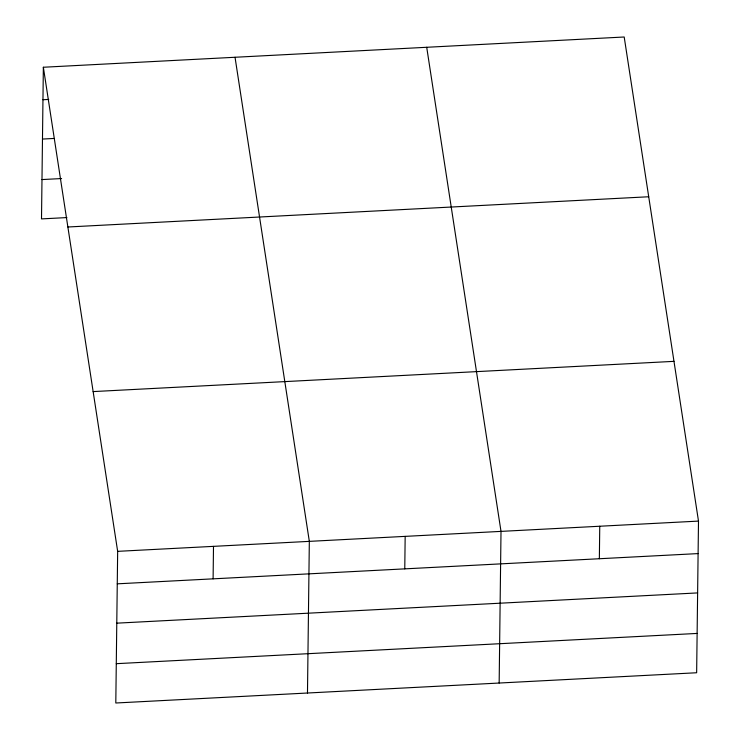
<?xml version="1.0" encoding="UTF-8"?>
<svg xmlns="http://www.w3.org/2000/svg" width="740" height="740" viewBox="0 0 740 740"><rect width="100%" height="100%" fill="white"/><g stroke="black" fill="none" stroke-linecap="round" stroke-linejoin="round"><path stroke-width="1.11" d="M43.355 67.248L117.66 551.346L115.801 703L696.645 672.752L698.495 521.099L624.199 37L43.355 67.248L41.505 218.901L66.905 217.579M213.102 578.846L213.499 546.361M307.479 693.019L309.329 541.365L235.033 57.267M404.771 568.866L405.168 536.38M499.158 683.038L501.008 531.385L426.712 47.286M599.354 558.728L599.752 526.242M42.966 99.733L48.738 99.428M42.485 139.055L54.029 138.454M41.986 179.57L61.614 178.553M67.876 226.995L648.712 196.757M93.138 391.589L673.974 361.351M117.66 551.346L698.495 521.099M117.262 583.832L698.098 553.594M116.781 623.163L697.616 592.916M116.282 663.678L697.117 633.431"/></g></svg>
